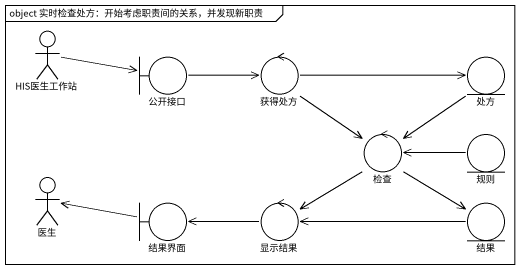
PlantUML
@startuml
mainframe object 实时检查处方：开始考虑职责间的关系，并发现新职责
actor HIS医生工作站
boundary 公开接口
control 获得处方
entity 处方
control 检查
entity 规则
actor 医生
boundary 结果界面
control 显示结果
entity 结果
HIS医生工作站 -right-> 公开接口
公开接口 -right-> 获得处方
获得处方 -right-> 处方
获得处方 --> 检查
处方 --> 检查
检查 --> 显示结果
检查 --> 结果
规则 -left-> 检查
结果界面 -left-> 医生
显示结果 -left-> 结果界面
结果 -left-> 显示结果
@enduml
